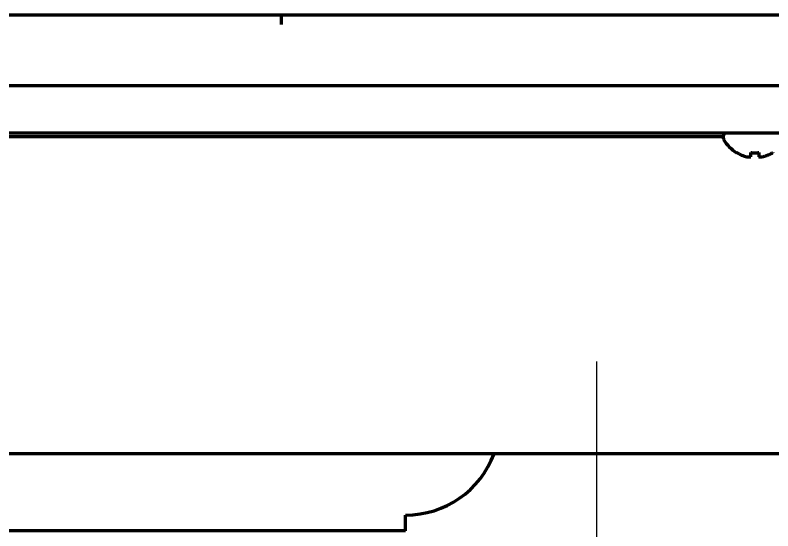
# Model space of a CAD drawing. Header units: inches. Extents: x -3077 to 7201, y 316 to 5463.
# Drawn here: x 3025.9 to 3122.2, y 2033.3 to 2098.8 of the extents above; entities that cross this region are included whole.
import ezdxf

# ---------------------------------------------------------------- set-up
doc = ezdxf.new("R2010")
doc.units = ezdxf.units.IN

# ---------------------------------------------------------------- blocks, each defined once
blk = doc.blocks.new('A$C773D0E90')
at = {"color": 4}
blk.add_line((0, 50), (0, -50), dxfattribs=at)

msp = doc.modelspace()

# ---------------------------------------------------------------- linework, layer by layer
at = {"linetype": 'Continuous', "lineweight": 70}
for p, q in [((3539.652, 2098.756), (2992.052, 2098.756)), ((3059.699, 2098.756), (3059.729, 2097.561)), ((2907.326, 2089.806), (3161.379, 2089.806)), ((3632.252, 2083.756), (2897.452, 2083.756)), ((2976.952, 2083.356), (3115.849, 2083.356)), ((3115.852, 2083.356), (3115.852, 2083.156)), ((3117.552, 2081.278), (3117.552, 2081.311)), ((3122.152, 2081.311), (3122.152, 2081.278)), ((3221.852, 2043.056), (2971.852, 2043.056)), ((3075.522, 2033.256), (3075.522, 2035.256)), ((3075.522, 2033.256), (3000.184, 2033.256))]:
    msp.add_line(p, q, dxfattribs=at)
for centre, radius, start, end in [((3116.252, 2083.356), 0.4, 90, 180), ((3116.252, 2083.156), 0.4, 180, 210.30118), ((3120.051, 2085.376), 4.8, 210.30118, 238.62729), ((3075.522, 2047.256), 12, 270, 339.51233)]:
    msp.add_arc(centre, radius, start, end, dxfattribs=at)
for points in [[(3117.552, 2081.311), (3117.755, 2081.186), (3117.965, 2081.078), (3118.29, 2080.941), (3118.4, 2080.899), (3118.623, 2080.823), (3118.737, 2080.789), (3118.852, 2080.76)], [(3120.352, 2081.311), (3120.352, 2081.186), (3120.352, 2081.078), (3120.352, 2080.941), (3120.352, 2080.899), (3120.352, 2080.823), (3120.352, 2080.789), (3120.352, 2080.76)]]:
    msp.add_open_spline(points, degree=3, knots=[0, 0, 0, 0, 0.5, 0.5, 0.75, 0.75, 1, 1, 1, 1], dxfattribs=at)
for points in [[(3119.352, 2080.76), (3119.352, 2080.774), (3119.352, 2080.804), (3119.352, 2080.854), (3119.352, 2080.911), (3119.352, 2080.972), (3119.352, 2081.038), (3119.352, 2081.113), (3119.352, 2081.2), (3119.352, 2081.272), (3119.352, 2081.311)], [(3119.352, 2081.311), (3119.519, 2081.289), (3119.852, 2081.267), (3120.186, 2081.289), (3120.352, 2081.311)], [(3120.852, 2080.76), (3120.906, 2080.774), (3121.015, 2080.804), (3121.176, 2080.854), (3121.335, 2080.911), (3121.49, 2080.972), (3121.642, 2081.038), (3121.799, 2081.113), (3121.965, 2081.2), (3122.088, 2081.272), (3122.152, 2081.311)], [(3118.852, 2080.76), (3118.876, 2080.757), (3118.923, 2080.752), (3118.995, 2080.747), (3119.066, 2080.744), (3119.138, 2080.744), (3119.209, 2080.747), (3119.281, 2080.752), (3119.328, 2080.757), (3119.352, 2080.76)], [(3120.352, 2080.76), (3120.378, 2080.757), (3120.429, 2080.751), (3120.503, 2080.746), (3120.575, 2080.744), (3120.645, 2080.744), (3120.714, 2080.747), (3120.783, 2080.752), (3120.829, 2080.757), (3120.852, 2080.76)]]:
    msp.add_open_spline(points, degree=3, dxfattribs=at)

# ---------------------------------------------------------------- block references
msp.add_blockref('A$C773D0E90', (3099.752, 2004.756))

doc.saveas('drawing.dxf')
